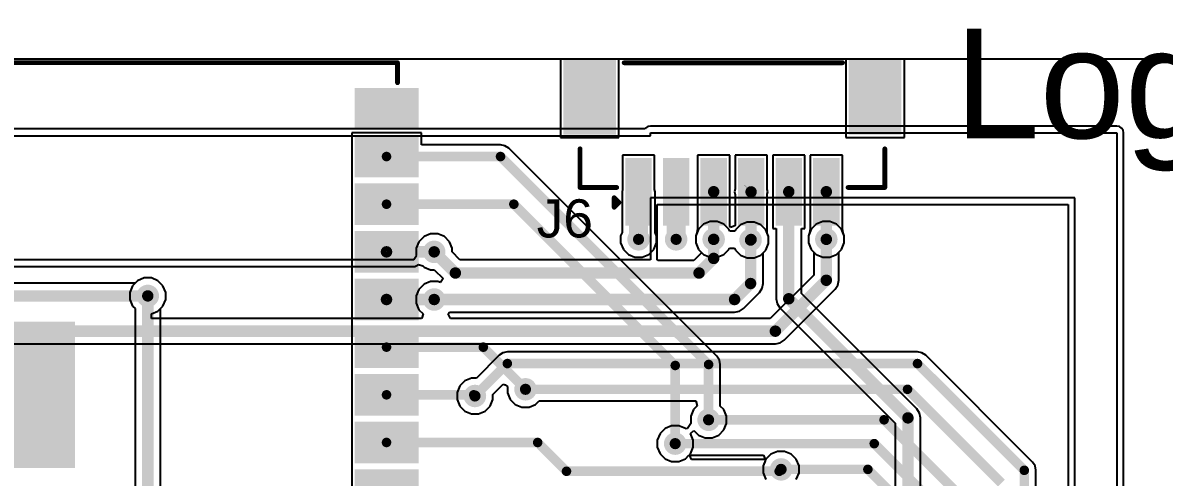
# Model space of a CAD drawing. Header units: millimetres. Extents: x -3 to 175, y -4 to 177.
# Drawn here: x 85.14 to 115.54, y 164.92 to 177.03 of the extents above; entities that cross this region are included whole.
import ezdxf

# ---------------------------------------------------------------- set-up
doc = ezdxf.new("R2010")
doc.units = ezdxf.units.MM
for name, color, linetype in [('BottomLayer', 5, 'Continuous'), ('TopLayer', 1, 'Continuous'), ('TopOverlay', 2, 'Continuous'), ('TopPaste', 8, 'Continuous'), ('TopSolder', 216, 'Continuous'), ('ViaHoleLayer', 16, 'Continuous')]:
    doc.layers.add(name, color=color, linetype=linetype)
doc.styles.add('Arial', font='', dxfattribs={"height": 0.2})
doc.styles.get('Arial').set_extended_font_data('Arial')

# ---------------------------------------------------------------- blocks, each defined once
blk = doc.blocks.new('41_SMD_UFL_M______55')
at = {"layer": 'TopLayer'}
for points in [[(-9.5, 9.33), (-8, 9.33), (-8, 8.43), (-9.5, 8.43)], [(8, 9.33), (9.5, 9.33), (9.5, 8.43), (8, 8.43)], [(-9.5, 8.06), (-8, 8.06), (-8, 7.16), (-9.5, 7.16)], [(8, 8.06), (9.5, 8.06), (9.5, 7.16), (8, 7.16)], [(-9.5, 6.79), (-8, 6.79), (-8, 5.89), (-9.5, 5.89)], [(8, 6.79), (9.5, 6.79), (9.5, 5.89), (8, 5.89)], [(-9.5, 5.52), (-8, 5.52), (-8, 4.62), (-9.5, 4.62)], [(8, 5.52), (9.5, 5.52), (9.5, 4.62), (8, 4.62)], [(-9.5, 4.25), (-8, 4.25), (-8, 3.35), (-9.5, 3.35)], [(8, 4.25), (9.5, 4.25), (9.5, 3.35), (8, 3.35)], [(-3.35, 3.11), (0.35, 3.11), (0.35, -0.59), (-3.35, -0.59)], [(-9.5, 2.98), (-8, 2.98), (-8, 2.08), (-9.5, 2.08)], [(8, 2.98), (9.5, 2.98), (9.5, 2.08), (8, 2.08)], [(-9.5, 1.71), (-8, 1.71), (-8, 0.81), (-9.5, 0.81)], [(8, 1.71), (9.5, 1.71), (9.5, 0.81), (8, 0.81)], [(-9.5, 0.44), (-8, 0.44), (-8, -0.46), (-9.5, -0.46)], [(8, 0.44), (9.5, 0.44), (9.5, -0.46), (8, -0.46)], [(-9.5, -0.83), (-8, -0.83), (-8, -1.73), (-9.5, -1.73)], [(8, -0.83), (9.5, -0.83), (9.5, -1.73), (8, -1.73)], [(-9.5, -2.1), (-8, -2.1), (-8, -3), (-9.5, -3)], [(8, -2.1), (9.5, -2.1), (9.5, -3), (8, -3)], [(-9.5, -3.37), (-8, -3.37), (-8, -4.27), (-9.5, -4.27)], [(8, -3.37), (9.5, -3.37), (9.5, -4.27), (8, -4.27)], [(-9.5, -4.64), (-8, -4.64), (-8, -5.54), (-9.5, -5.54)], [(8, -4.64), (9.5, -4.64), (9.5, -5.54), (8, -5.54)], [(-9.5, -5.91), (-8, -5.91), (-8, -6.81), (-9.5, -6.81)], [(8, -5.91), (9.5, -5.91), (9.5, -6.81), (8, -6.81)], [(-9.5, -7.18), (-8, -7.18), (-8, -8.08), (-9.5, -8.08)], [(8, -7.18), (9.5, -7.18), (9.5, -8.08), (8, -8.08)], [(-7.43, -9.63), (-7.43, -8.13), (-6.53, -8.13), (-6.53, -9.63)], [(-6.16, -9.63), (-6.16, -8.13), (-5.26, -8.13), (-5.26, -9.63)], [(-4.89, -9.63), (-4.89, -8.13), (-3.99, -8.13), (-3.99, -9.63)], [(-3.62, -9.63), (-3.62, -8.13), (-2.72, -8.13), (-2.72, -9.63)], [(-2.35, -9.63), (-2.35, -8.13), (-1.45, -8.13), (-1.45, -9.63)], [(-1.08, -9.63), (-1.08, -8.13), (-0.18, -8.13), (-0.18, -9.63)], [(0.19, -9.63), (0.19, -8.13), (1.09, -8.13), (1.09, -9.63)], [(1.46, -9.63), (1.46, -8.13), (2.36, -8.13), (2.36, -9.63)], [(2.73, -9.63), (2.73, -8.13), (3.63, -8.13), (3.63, -9.63)], [(4, -9.63), (4, -8.13), (4.9, -8.13), (4.9, -9.63)], [(5.27, -9.63), (5.27, -8.13), (6.17, -8.13), (6.17, -9.63)], [(6.54, -9.63), (6.54, -8.13), (7.44, -8.13), (7.44, -9.63)]]:
    blk.add_hatch(color=1, dxfattribs=at).paths.add_polyline_path(points)
at = {"layer": 'TopOverlay'}
for points in [[(-9.521, 9.362), (-7.541, 9.362), (-7.541, 9.802), (-9.521, 9.802)], [(-7.959, 8.328), (-7.541, 8.328), (-7.541, 9.406), (-7.959, 9.406)]]:
    blk.add_hatch(color=2, dxfattribs=at).paths.add_polyline_path(points)
at = {"layer": 'TopPaste'}
for points in [[(-9.5, 9.33), (-8, 9.33), (-8, 8.43), (-9.5, 8.43)], [(8, 9.33), (9.5, 9.33), (9.5, 8.43), (8, 8.43)], [(-9.5, 8.06), (-8, 8.06), (-8, 7.16), (-9.5, 7.16)], [(8, 8.06), (9.5, 8.06), (9.5, 7.16), (8, 7.16)], [(-9.5, 6.79), (-8, 6.79), (-8, 5.89), (-9.5, 5.89)], [(8, 6.79), (9.5, 6.79), (9.5, 5.89), (8, 5.89)], [(-9.5, 5.52), (-8, 5.52), (-8, 4.62), (-9.5, 4.62)], [(8, 5.52), (9.5, 5.52), (9.5, 4.62), (8, 4.62)], [(-9.5, 4.25), (-8, 4.25), (-8, 3.35), (-9.5, 3.35)], [(8, 4.25), (9.5, 4.25), (9.5, 3.35), (8, 3.35)], [(-3.35, 3.11), (0.35, 3.11), (0.35, -0.59), (-3.35, -0.59)], [(-9.5, 2.98), (-8, 2.98), (-8, 2.08), (-9.5, 2.08)], [(8, 2.98), (9.5, 2.98), (9.5, 2.08), (8, 2.08)], [(-9.5, 1.71), (-8, 1.71), (-8, 0.81), (-9.5, 0.81)], [(8, 1.71), (9.5, 1.71), (9.5, 0.81), (8, 0.81)], [(-9.5, 0.44), (-8, 0.44), (-8, -0.46), (-9.5, -0.46)], [(8, 0.44), (9.5, 0.44), (9.5, -0.46), (8, -0.46)], [(-9.5, -0.83), (-8, -0.83), (-8, -1.73), (-9.5, -1.73)], [(8, -0.83), (9.5, -0.83), (9.5, -1.73), (8, -1.73)], [(-9.5, -2.1), (-8, -2.1), (-8, -3), (-9.5, -3)], [(8, -2.1), (9.5, -2.1), (9.5, -3), (8, -3)], [(-9.5, -3.37), (-8, -3.37), (-8, -4.27), (-9.5, -4.27)], [(8, -3.37), (9.5, -3.37), (9.5, -4.27), (8, -4.27)], [(-9.5, -4.64), (-8, -4.64), (-8, -5.54), (-9.5, -5.54)], [(8, -4.64), (9.5, -4.64), (9.5, -5.54), (8, -5.54)], [(-9.5, -5.91), (-8, -5.91), (-8, -6.81), (-9.5, -6.81)], [(8, -5.91), (9.5, -5.91), (9.5, -6.81), (8, -6.81)], [(-9.5, -7.18), (-8, -7.18), (-8, -8.08), (-9.5, -8.08)], [(8, -7.18), (9.5, -7.18), (9.5, -8.08), (8, -8.08)], [(-7.43, -9.63), (-7.43, -8.13), (-6.53, -8.13), (-6.53, -9.63)], [(-6.16, -9.63), (-6.16, -8.13), (-5.26, -8.13), (-5.26, -9.63)], [(-4.89, -9.63), (-4.89, -8.13), (-3.99, -8.13), (-3.99, -9.63)], [(-3.62, -9.63), (-3.62, -8.13), (-2.72, -8.13), (-2.72, -9.63)], [(-2.35, -9.63), (-2.35, -8.13), (-1.45, -8.13), (-1.45, -9.63)], [(-1.08, -9.63), (-1.08, -8.13), (-0.18, -8.13), (-0.18, -9.63)], [(0.19, -9.63), (0.19, -8.13), (1.09, -8.13), (1.09, -9.63)], [(1.46, -9.63), (1.46, -8.13), (2.36, -8.13), (2.36, -9.63)], [(2.73, -9.63), (2.73, -8.13), (3.63, -8.13), (3.63, -9.63)], [(4, -9.63), (4, -8.13), (4.9, -8.13), (4.9, -9.63)], [(5.27, -9.63), (5.27, -8.13), (6.17, -8.13), (6.17, -9.63)], [(6.54, -9.63), (6.54, -8.13), (7.44, -8.13), (7.44, -9.63)]]:
    blk.add_hatch(color=8, dxfattribs=at).paths.add_polyline_path(points)
at = {"layer": 'TopSolder'}
for points in [[(-9.602, 9.432), (-7.898, 9.432), (-7.898, 8.328), (-9.602, 8.328)], [(7.898, 9.432), (9.602, 9.432), (9.602, 8.328), (7.898, 8.328)], [(-9.602, 8.162), (-7.898, 8.162), (-7.898, 7.058), (-9.602, 7.058)], [(7.898, 8.162), (9.602, 8.162), (9.602, 7.058), (7.898, 7.058)], [(-9.602, 6.892), (-7.898, 6.892), (-7.898, 5.788), (-9.602, 5.788)], [(7.898, 6.892), (9.602, 6.892), (9.602, 5.788), (7.898, 5.788)], [(-9.602, 5.622), (-7.898, 5.622), (-7.898, 4.518), (-9.602, 4.518)], [(7.898, 5.622), (9.602, 5.622), (9.602, 4.518), (7.898, 4.518)], [(-9.602, 4.352), (-7.898, 4.352), (-7.898, 3.248), (-9.602, 3.248)], [(7.898, 4.352), (9.602, 4.352), (9.602, 3.248), (7.898, 3.248)], [(-9.602, 3.082), (-7.898, 3.082), (-7.898, 1.978), (-9.602, 1.978)], [(-3.452, 3.212), (0.452, 3.212), (0.452, -0.692), (-3.452, -0.692)], [(7.898, 3.082), (9.602, 3.082), (9.602, 1.978), (7.898, 1.978)], [(-9.602, 1.812), (-7.898, 1.812), (-7.898, 0.708), (-9.602, 0.708)], [(7.898, 1.812), (9.602, 1.812), (9.602, 0.708), (7.898, 0.708)], [(-9.602, 0.542), (-7.898, 0.542), (-7.898, -0.562), (-9.602, -0.562)], [(7.898, 0.542), (9.602, 0.542), (9.602, -0.562), (7.898, -0.562)], [(-9.602, -0.728), (-7.898, -0.728), (-7.898, -1.832), (-9.602, -1.832)], [(7.898, -0.728), (9.602, -0.728), (9.602, -1.832), (7.898, -1.832)], [(-9.602, -1.998), (-7.898, -1.998), (-7.898, -3.102), (-9.602, -3.102)], [(7.898, -1.998), (9.602, -1.998), (9.602, -3.102), (7.898, -3.102)], [(-9.602, -3.268), (-7.898, -3.268), (-7.898, -4.372), (-9.602, -4.372)], [(7.898, -3.268), (9.602, -3.268), (9.602, -4.372), (7.898, -4.372)], [(-9.602, -4.538), (-7.898, -4.538), (-7.898, -5.642), (-9.602, -5.642)], [(7.898, -4.538), (9.602, -4.538), (9.602, -5.642), (7.898, -5.642)], [(-9.602, -5.808), (-7.898, -5.808), (-7.898, -6.912), (-9.602, -6.912)], [(7.898, -5.808), (9.602, -5.808), (9.602, -6.912), (7.898, -6.912)], [(-9.602, -7.078), (-7.898, -7.078), (-7.898, -8.182), (-9.602, -8.182)], [(7.898, -7.078), (9.602, -7.078), (9.602, -8.182), (7.898, -8.182)], [(-7.532, -9.732), (-7.532, -8.028), (-6.428, -8.028), (-6.428, -9.732)], [(-6.262, -9.732), (-6.262, -8.028), (-5.158, -8.028), (-5.158, -9.732)], [(-4.992, -9.732), (-4.992, -8.028), (-3.888, -8.028), (-3.888, -9.732)], [(-3.722, -9.732), (-3.722, -8.028), (-2.618, -8.028), (-2.618, -9.732)], [(-2.452, -9.732), (-2.452, -8.028), (-1.348, -8.028), (-1.348, -9.732)], [(-1.182, -9.732), (-1.182, -8.028), (-0.078, -8.028), (-0.078, -9.732)], [(0.088, -9.732), (0.088, -8.028), (1.192, -8.028), (1.192, -9.732)], [(1.358, -9.732), (1.358, -8.028), (2.462, -8.028), (2.462, -9.732)], [(2.628, -9.732), (2.628, -8.028), (3.732, -8.028), (3.732, -9.732)], [(3.898, -9.732), (3.898, -8.028), (5.002, -8.028), (5.002, -9.732)], [(5.168, -9.732), (5.168, -8.028), (6.272, -8.028), (6.272, -9.732)], [(6.438, -9.732), (6.438, -8.028), (7.542, -8.028), (7.542, -9.732)]]:
    blk.add_hatch(color=216, dxfattribs=at).paths.add_polyline_path(points)
at = {"layer": 'TopOverlay'}
for points, const_width in [([(-9.042, 10.109), (9.042, 10.109)], 0.127), ([(9.042, 9.576), (9.042, 10.109)], 0.127), ([(-9.804, 8.738), (-9.804, 8.992)], 0.2), ([(-9.804, 8.992), (-9.677, 8.865)], 0.2), ([(-9.804, 8.738), (-9.677, 8.865)], 0.2), ([(-9.064, -9.146), (-9.064, -8.333)], 0.127), ([(9.046, -9.171), (9.046, -8.359)], 0.127), ([(-9.064, -9.171), (-7.669, -9.171)], 0.127), ([(7.651, -9.171), (9.046, -9.171)], 0.127)]:
    blk.add_lwpolyline(points, dxfattribs=dict(at, const_width=const_width))
for points, const_width in [([(-9.074, 10.109, 1), (-9.011, 10.109, 1)], 0.0635), ([(9.011, 10.109, 1), (9.074, 10.109, 1)], 0.0635), ([(9.011, 10.109, 1), (9.074, 10.109, 1)], 0.0635), ([(9.011, 9.576, 1), (9.074, 9.576, 1)], 0.0635), ([(-9.854, 8.992, 1), (-9.754, 8.992, 1)], 0.1), ([(-9.854, 8.992, 1), (-9.754, 8.992, 1)], 0.1), ([(-9.854, 8.738, 1), (-9.754, 8.738, 1)], 0.1), ([(-9.854, 8.738, 1), (-9.754, 8.738, 1)], 0.1), ([(-9.727, 8.865, 1), (-9.627, 8.865, 1)], 0.1), ([(-9.727, 8.865, 1), (-9.627, 8.865, 1)], 0.1), ([(-9.096, -8.333, 1), (-9.032, -8.333, 1)], 0.0635), ([(9.015, -8.359, 1), (9.078, -8.359, 1)], 0.0635), ([(-9.096, -9.146, 1), (-9.032, -9.146, 1)], 0.0635), ([(-9.096, -9.171, 1), (-9.032, -9.171, 1)], 0.0635), ([(-7.701, -9.171, 1), (-7.637, -9.171, 1)], 0.0635), ([(7.62, -9.171, 1), (7.683, -9.171, 1)], 0.0635), ([(9.015, -9.171, 1), (9.078, -9.171, 1)], 0.0635), ([(9.015, -9.171, 1), (9.078, -9.171, 1)], 0.0635)]:
    blk.add_lwpolyline(points, format="xyb", close=True, dxfattribs=dict(at, const_width=const_width))
blk = doc.blocks.new('V________T______115')
at = {"layer": 'TopLayer'}
for points in [[(-4.4, 2.162), (-3.2, 2.162), (-3.2, 0.362), (-4.4, 0.362)], [(3.2, 2.162), (4.4, 2.162), (4.4, 0.362), (3.2, 0.362)], [(-2.75, -0.462), (-2.25, -0.462), (-2.25, -2.062), (-2.75, -2.062)], [(-1.75, -0.462), (-1.25, -0.462), (-1.25, -2.062), (-1.75, -2.062)], [(-0.75, -0.462), (-0.25, -0.462), (-0.25, -2.062), (-0.75, -2.062)], [(0.25, -0.462), (0.75, -0.462), (0.75, -2.062), (0.25, -2.062)], [(1.25, -0.462), (1.75, -0.462), (1.75, -2.062), (1.25, -2.062)], [(2.25, -0.462), (2.75, -0.462), (2.75, -2.062), (2.25, -2.062)]]:
    blk.add_hatch(color=1, dxfattribs=at).paths.add_polyline_path(points)
at = {"layer": 'TopPaste'}
for points in [[(-4.4, 2.162), (-3.2, 2.162), (-3.2, 0.362), (-4.4, 0.362)], [(3.2, 2.162), (4.4, 2.162), (4.4, 0.362), (3.2, 0.362)], [(-2.75, -0.462), (-2.25, -0.462), (-2.25, -2.062), (-2.75, -2.062)], [(-1.75, -0.462), (-1.25, -0.462), (-1.25, -2.062), (-1.75, -2.062)], [(-0.75, -0.462), (-0.25, -0.462), (-0.25, -2.062), (-0.75, -2.062)], [(0.25, -0.462), (0.75, -0.462), (0.75, -2.062), (0.25, -2.062)], [(1.25, -0.462), (1.75, -0.462), (1.75, -2.062), (1.25, -2.062)], [(2.25, -0.462), (2.75, -0.462), (2.75, -2.062), (2.25, -2.062)]]:
    blk.add_hatch(color=8, dxfattribs=at).paths.add_polyline_path(points)
at = {"layer": 'TopSolder'}
for points in [[(-4.502, 2.264), (-3.098, 2.264), (-3.098, 0.261), (-4.502, 0.261)], [(3.098, 2.264), (4.502, 2.264), (4.502, 0.261), (3.098, 0.261)], [(-2.852, -0.361), (-2.148, -0.361), (-2.148, -2.164), (-2.852, -2.164)], [(-1.852, -0.361), (-1.148, -0.361), (-1.148, -2.164), (-1.852, -2.164)], [(-0.852, -0.361), (-0.148, -0.361), (-0.148, -2.164), (-0.852, -2.164)], [(0.148, -0.361), (0.852, -0.361), (0.852, -2.164), (0.148, -2.164)], [(1.148, -0.361), (1.852, -0.361), (1.852, -2.164), (1.148, -2.164)], [(2.148, -0.361), (2.852, -0.361), (2.852, -2.164), (2.148, -2.164)]]:
    blk.add_hatch(color=216, dxfattribs=at).paths.add_polyline_path(points)
at = {"layer": 'TopOverlay', "const_width": 0.127}
for points in [[(-2.884, 2.173), (2.932, 2.173)], [(-4.059, -1.15), (-4.059, -0.12)], [(4.059, -1.15), (4.059, -0.12)], [(-4.059, -1.15), (-3.08, -1.15)], [(3.08, -1.15), (4.059, -1.15)], [(-3.15, -1.676), (-3.15, -1.422)], [(-3.15, -1.422), (-3.023, -1.549)], [(-3.15, -1.676), (-3.023, -1.549)]]:
    blk.add_lwpolyline(points, dxfattribs=at)
at = {"layer": 'TopOverlay', "const_width": 0.0635}
for points in [[(-2.916, 2.173, 1), (-2.853, 2.173, 1)], [(2.9, 2.173, 1), (2.964, 2.173, 1)], [(-4.091, -0.12, 1), (-4.027, -0.12, 1)], [(4.027, -0.12, 1), (4.091, -0.12, 1)], [(-4.091, -1.15, 1), (-4.027, -1.15, 1)], [(-4.091, -1.15, 1), (-4.027, -1.15, 1)], [(-3.112, -1.15, 1), (-3.049, -1.15, 1)], [(3.049, -1.15, 1), (3.112, -1.15, 1)], [(4.027, -1.15, 1), (4.091, -1.15, 1)], [(4.027, -1.15, 1), (4.091, -1.15, 1)], [(-3.181, -1.422, 1), (-3.118, -1.422, 1)], [(-3.181, -1.422, 1), (-3.118, -1.422, 1)], [(-3.054, -1.549, 1), (-2.991, -1.549, 1)], [(-3.054, -1.549, 1), (-2.991, -1.549, 1)], [(-3.181, -1.676, 1), (-3.118, -1.676, 1)], [(-3.181, -1.676, 1), (-3.118, -1.676, 1)]]:
    blk.add_lwpolyline(points, format="xyb", close=True, dxfattribs=at)

msp = doc.modelspace()

# ---------------------------------------------------------------- hatches: boundary and pattern name
at = {"layer": 'BottomLayer'}
h = msp.add_hatch(color=5, dxfattribs=at)
edge = h.paths.add_edge_path()
edge.add_arc((101.538, 171.255), 0.3, 0, 360)
h = msp.add_hatch(color=5, dxfattribs=at)
edge = h.paths.add_edge_path()
edge.add_arc((102.538, 171.255), 0.3, 0, 360)
h = msp.add_hatch(color=5, dxfattribs=at)
edge = h.paths.add_edge_path()
edge.add_arc((103.538, 171.255), 0.3, 0, 360)
h = msp.add_hatch(color=5, dxfattribs=at)
edge = h.paths.add_edge_path()
edge.add_arc((104.521, 171.237), 0.3, 0, 360)
h = msp.add_hatch(color=5, dxfattribs=at)
edge = h.paths.add_edge_path()
edge.add_arc((106.538, 171.255), 0.3, 0, 360)
h = msp.add_hatch(color=5, dxfattribs=at)
edge = h.paths.add_edge_path()
edge.add_arc((96.095, 170.922), 0.3, 0, 360)
h = msp.add_hatch(color=5, dxfattribs=at)
edge = h.paths.add_edge_path()
edge.add_arc((88.468, 169.748), 0.3, 0, 360)
h = msp.add_hatch(color=5, dxfattribs=at)
edge = h.paths.add_edge_path()
edge.add_arc((96.095, 169.652), 0.3, 0, 360)
h = msp.add_hatch(color=5, dxfattribs=at)
edge = h.paths.add_edge_path()
edge.add_arc((98.527, 167.259), 0.3, 0, 360)
h = msp.add_hatch(color=5, dxfattribs=at)
edge = h.paths.add_edge_path()
edge.add_arc((97.18, 167.081), 0.3, 0, 360)
h = msp.add_hatch(color=5, dxfattribs=at)
edge = h.paths.add_edge_path()
edge.add_arc((103.403, 166.446), 0.3, 0, 360)
h = msp.add_hatch(color=5, dxfattribs=at)
edge = h.paths.add_edge_path()
edge.add_arc((102.514, 165.811), 0.3, 0, 360)
h = msp.add_hatch(color=5, dxfattribs=at)
edge = h.paths.add_edge_path()
edge.add_arc((105.334, 165.125), 0.3, 0, 360)
at = {"layer": 'TopLayer'}
h = msp.add_hatch(color=1, dxfattribs=at)
edge = h.paths.add_edge_path()
edge.add_arc((101.538, 171.255), 0.3, 0, 360)
h = msp.add_hatch(color=1, dxfattribs=at)
edge = h.paths.add_edge_path()
edge.add_arc((102.538, 171.255), 0.3, 0, 360)
h = msp.add_hatch(color=1, dxfattribs=at)
edge = h.paths.add_edge_path()
edge.add_arc((103.538, 171.255), 0.3, 0, 360)
h = msp.add_hatch(color=1, dxfattribs=at)
edge = h.paths.add_edge_path()
edge.add_arc((104.521, 171.237), 0.3, 0, 360)
h = msp.add_hatch(color=1, dxfattribs=at)
edge = h.paths.add_edge_path()
edge.add_arc((106.538, 171.255), 0.3, 0, 360)
h = msp.add_hatch(color=1, dxfattribs=at)
edge = h.paths.add_edge_path()
edge.add_arc((96.095, 170.922), 0.3, 0, 360)
h = msp.add_hatch(color=1, dxfattribs=at)
edge = h.paths.add_edge_path()
edge.add_arc((88.468, 169.748), 0.3, 0, 360)
h = msp.add_hatch(color=1, dxfattribs=at)
edge = h.paths.add_edge_path()
edge.add_arc((96.095, 169.652), 0.3, 0, 360)
h = msp.add_hatch(color=1, dxfattribs=at)
edge = h.paths.add_edge_path()
edge.add_arc((98.527, 167.259), 0.3, 0, 360)
h = msp.add_hatch(color=1, dxfattribs=at)
edge = h.paths.add_edge_path()
edge.add_arc((97.18, 167.081), 0.3, 0, 360)
h = msp.add_hatch(color=1, dxfattribs=at)
edge = h.paths.add_edge_path()
edge.add_arc((103.403, 166.446), 0.3, 0, 360)
h = msp.add_hatch(color=1, dxfattribs=at)
edge = h.paths.add_edge_path()
edge.add_arc((102.514, 165.811), 0.3, 0, 360)
h = msp.add_hatch(color=1, dxfattribs=at)
edge = h.paths.add_edge_path()
edge.add_arc((105.334, 165.125), 0.3, 0, 360)
at = {"layer": 'ViaHoleLayer'}
h = msp.add_hatch(color=16, dxfattribs=at)
edge = h.paths.add_edge_path()
edge.add_arc((101.538, 171.255), 0.15, 0, 360)
h = msp.add_hatch(color=16, dxfattribs=at)
edge = h.paths.add_edge_path()
edge.add_arc((102.538, 171.255), 0.15, 0, 360)
h = msp.add_hatch(color=16, dxfattribs=at)
edge = h.paths.add_edge_path()
edge.add_arc((103.538, 171.255), 0.15, 0, 360)
h = msp.add_hatch(color=16, dxfattribs=at)
edge = h.paths.add_edge_path()
edge.add_arc((104.521, 171.237), 0.15, 0, 360)
h = msp.add_hatch(color=16, dxfattribs=at)
edge = h.paths.add_edge_path()
edge.add_arc((106.538, 171.255), 0.15, 0, 360)
h = msp.add_hatch(color=16, dxfattribs=at)
edge = h.paths.add_edge_path()
edge.add_arc((96.095, 170.922), 0.15, 0, 360)
h = msp.add_hatch(color=16, dxfattribs=at)
edge = h.paths.add_edge_path()
edge.add_arc((88.468, 169.748), 0.15, 0, 360)
h = msp.add_hatch(color=16, dxfattribs=at)
edge = h.paths.add_edge_path()
edge.add_arc((96.095, 169.652), 0.15, 0, 360)
h = msp.add_hatch(color=16, dxfattribs=at)
edge = h.paths.add_edge_path()
edge.add_arc((97.18, 167.081), 0.15, 0, 360)
h = msp.add_hatch(color=16, dxfattribs=at)
edge = h.paths.add_edge_path()
edge.add_arc((98.527, 167.259), 0.15, 0, 360)
h = msp.add_hatch(color=16, dxfattribs=at)
edge = h.paths.add_edge_path()
edge.add_arc((103.403, 166.446), 0.15, 0, 360)
h = msp.add_hatch(color=16, dxfattribs=at)
edge = h.paths.add_edge_path()
edge.add_arc((102.514, 165.811), 0.15, 0, 360)
h = msp.add_hatch(color=16, dxfattribs=at)
edge = h.paths.add_edge_path()
edge.add_arc((105.334, 165.125), 0.15, 0, 360)

# ---------------------------------------------------------------- linework, layer by layer
at = {"layer": 'BottomLayer'}
for p, q in [((28.394, 176.068), (137.461, 176.068)), ((101.71, 174.197), (79.045, 174.197)), ((101.726, 174.22), (101.71, 174.197)), ((101.785, 174.259), (101.726, 174.22)), ((101.854, 174.273), (101.785, 174.259)), ((114.275, 174.273), (101.854, 174.273)), ((114.344, 174.259), (114.275, 174.273)), ((114.403, 174.22), (114.344, 174.259)), ((114.442, 174.161), (114.403, 174.22)), ((79.045, 174.015), (101.854, 174.015)), ((101.854, 174.015), (101.854, 174.092)), ((101.854, 174.092), (114.275, 174.092)), ((114.275, 174.092), (114.275, 153.137)), ((114.456, 174.092), (114.442, 174.161)), ((114.456, 153.137), (114.456, 174.092)), ((113.157, 172.364), (101.854, 172.364)), ((101.854, 172.364), (101.854, 170.713)), ((113.157, 153.137), (113.157, 172.364)), ((102.035, 170.713), (102.035, 172.183)), ((102.035, 172.183), (112.976, 172.183)), ((112.976, 172.183), (112.976, 155.038)), ((103.133, 171.525), (103.061, 171.35)), ((103.268, 171.66), (103.133, 171.525)), ((103.443, 171.733), (103.268, 171.66)), ((103.633, 171.733), (103.443, 171.733)), ((103.809, 171.66), (103.633, 171.733)), ((103.943, 171.525), (103.809, 171.66)), ((103.965, 171.475), (103.943, 171.525)), ((104.102, 171.475), (103.965, 171.475)), ((104.116, 171.508), (104.102, 171.475)), ((104.25, 171.642), (104.116, 171.508)), ((104.426, 171.715), (104.25, 171.642)), ((104.616, 171.715), (104.426, 171.715)), ((104.792, 171.642), (104.616, 171.715)), ((104.926, 171.508), (104.792, 171.642)), ((104.999, 171.332), (104.926, 171.508)), ((106.133, 171.525), (106.061, 171.35)), ((106.268, 171.66), (106.133, 171.525)), ((106.443, 171.733), (106.268, 171.66)), ((106.633, 171.733), (106.443, 171.733)), ((106.809, 171.66), (106.633, 171.733)), ((106.943, 171.525), (106.809, 171.66)), ((107.016, 171.35), (106.943, 171.525)), ((95.69, 171.193), (95.617, 171.017)), ((95.824, 171.327), (95.69, 171.193)), ((96, 171.4), (95.824, 171.327)), ((96.19, 171.4), (96, 171.4)), ((96.366, 171.327), (96.19, 171.4)), ((96.5, 171.193), (96.366, 171.327)), ((96.573, 171.017), (96.5, 171.193)), ((103.061, 171.35), (103.061, 171.16)), ((103.061, 171.16), (103.133, 170.984)), ((104.926, 170.967), (104.999, 171.142)), ((104.999, 171.142), (104.999, 171.332)), ((106.061, 171.35), (106.061, 171.16)), ((106.061, 171.16), (106.133, 170.984)), ((106.943, 170.984), (107.016, 171.16)), ((107.016, 171.16), (107.016, 171.35)), ((95.617, 171.017), (95.617, 170.827)), ((95.617, 170.827), (95.621, 170.819)), ((96.573, 170.92), (96.573, 171.017)), ((96.78, 170.713), (96.573, 170.92)), ((103.202, 170.886), (103.01, 170.694)), ((103.133, 170.984), (103.202, 170.916)), ((103.202, 170.916), (103.202, 170.886)), ((104.858, 170.898), (104.926, 170.967)), ((104.858, 170.078), (104.858, 170.898)), ((106.133, 170.984), (106.202, 170.916)), ((106.202, 170.916), (106.202, 170.305)), ((106.875, 170.916), (106.943, 170.984)), ((106.875, 170.165), (106.875, 170.916)), ((95.55, 170.713), (79.045, 170.713)), ((79.045, 170.532), (95.55, 170.532)), ((95.621, 170.819), (95.55, 170.713)), ((95.55, 170.532), (95.568, 170.536)), ((95.568, 170.536), (95.585, 170.536)), ((95.585, 170.536), (95.602, 170.542)), ((95.602, 170.542), (95.619, 170.546)), ((95.619, 170.546), (95.634, 170.556)), ((95.634, 170.556), (95.651, 170.563)), ((95.651, 170.563), (95.663, 170.575)), ((95.663, 170.575), (95.678, 170.585)), ((95.678, 170.585), (95.797, 170.545)), ((95.797, 170.545), (95.824, 170.517)), ((101.854, 170.713), (96.78, 170.713)), ((102.051, 170.694), (102.035, 170.713)), ((103.01, 170.694), (102.051, 170.694)), ((88.373, 170.226), (88.198, 170.153)), ((88.563, 170.226), (88.373, 170.226)), ((88.739, 170.153), (88.563, 170.226)), ((95.824, 170.517), (96, 170.444)), ((96, 170.444), (96.097, 170.444)), ((96.097, 170.444), (96.333, 170.208)), ((106.202, 170.305), (105.042, 169.145)), ((88.129, 170.085), (78.244, 170.085)), ((88.198, 170.153), (88.129, 170.085)), ((88.873, 170.019), (88.739, 170.153)), ((88.946, 169.843), (88.873, 170.019)), ((95.69, 169.923), (95.617, 169.747)), ((95.824, 170.057), (95.69, 169.923)), ((96, 170.13), (95.824, 170.057)), ((96.19, 170.13), (96, 170.13)), ((96.261, 170.101), (96.19, 170.13)), ((96.333, 170.208), (96.261, 170.101)), ((104.759, 169.84), (104.832, 169.95)), ((104.832, 169.95), (104.858, 170.078)), ((105.419, 168.57), (106.776, 169.927)), ((106.776, 169.927), (106.849, 170.037)), ((106.849, 170.037), (106.875, 170.165)), ((88.873, 169.478), (88.946, 169.653)), ((88.946, 169.653), (88.946, 169.843)), ((95.617, 169.747), (95.617, 169.557)), ((104.333, 169.414), (104.759, 169.84)), ((88.563, 169.27), (88.739, 169.343)), ((88.739, 169.343), (88.873, 169.478)), ((95.617, 169.557), (95.69, 169.381)), ((95.69, 169.381), (95.799, 169.272)), ((96.471, 169.272), (96.506, 169.315)), ((96.506, 169.315), (104.095, 169.315)), ((104.095, 169.315), (104.223, 169.341)), ((104.223, 169.341), (104.333, 169.414)), ((88.567, 169.145), (88.563, 169.27)), ((95.76, 169.145), (88.567, 169.145)), ((95.767, 169.155), (95.76, 169.145)), ((95.799, 169.272), (95.767, 169.155)), ((96.532, 169.145), (96.471, 169.272)), ((105.042, 169.145), (96.532, 169.145)), ((81.736, 168.472), (105.181, 168.472)), ((105.181, 168.472), (105.31, 168.497)), ((105.31, 168.497), (105.419, 168.57)), ((97.824, 168.165), (97.219, 167.559)), ((97.925, 168.232), (97.824, 168.165)), ((98.044, 168.256), (97.925, 168.232)), ((108.966, 168.256), (98.044, 168.256)), ((109.085, 168.232), (108.966, 168.256)), ((109.186, 168.165), (109.085, 168.232)), ((112.031, 165.32), (109.186, 168.165)), ((96.91, 167.486), (96.775, 167.352)), ((97.085, 167.559), (96.91, 167.486)), ((97.219, 167.559), (97.085, 167.559)), ((96.775, 167.352), (96.703, 167.176)), ((96.703, 167.176), (96.703, 166.986)), ((97.658, 167.12), (97.931, 167.393)), ((97.931, 167.393), (97.983, 167.376)), ((97.983, 167.376), (98.049, 167.33)), ((98.049, 167.33), (98.049, 167.164)), ((96.703, 166.986), (96.775, 166.811)), ((97.585, 166.811), (97.658, 166.986)), ((97.658, 166.986), (97.658, 167.12)), ((98.049, 167.164), (98.122, 166.988)), ((98.122, 166.988), (98.256, 166.854)), ((98.797, 166.854), (98.892, 166.948)), ((98.892, 166.948), (103.06, 166.948)), ((103.06, 166.948), (103.103, 166.821)), ((96.775, 166.811), (96.91, 166.676)), ((96.91, 166.676), (97.085, 166.603)), ((97.085, 166.603), (97.275, 166.603)), ((97.275, 166.603), (97.451, 166.676)), ((97.451, 166.676), (97.585, 166.811)), ((98.256, 166.854), (98.432, 166.781)), ((98.432, 166.781), (98.622, 166.781)), ((98.622, 166.781), (98.797, 166.854)), ((102.998, 166.717), (102.926, 166.541)), ((103.103, 166.821), (102.998, 166.717)), ((102.419, 166.289), (102.244, 166.216)), ((102.609, 166.289), (102.419, 166.289)), ((102.785, 166.216), (102.609, 166.289)), ((102.926, 166.351), (102.844, 166.215)), ((102.926, 166.541), (102.926, 166.351)), ((102.109, 166.082), (102.037, 165.906)), ((102.244, 166.216), (102.109, 166.082)), ((102.792, 166.21), (102.785, 166.216)), ((102.844, 166.215), (102.792, 166.21)), ((102.037, 165.906), (102.037, 165.716)), ((102.037, 165.716), (102.109, 165.541)), ((102.109, 165.541), (102.244, 165.406)), ((102.244, 165.406), (102.419, 165.333)), ((102.609, 165.333), (102.785, 165.406)), ((102.785, 165.406), (102.879, 165.5)), ((102.879, 165.5), (104.867, 165.5)), ((104.919, 165.373), (104.856, 165.22)), ((104.867, 165.5), (104.919, 165.373)), ((102.419, 165.333), (102.609, 165.333)), ((104.856, 165.22), (104.856, 165.03)), ((112.098, 165.219), (112.031, 165.32)), ((112.122, 165.1), (112.098, 165.219)), ((112.122, 155.254), (112.122, 165.1)), ((104.856, 165.03), (104.929, 164.855))]:
    msp.add_line(p, q, dxfattribs=at)
for points, const_width in [([(103.538, 170.747), (103.538, 171.255)], 0.305), ([(104.521, 170.078), (104.521, 171.237)], 0.305), ([(106.538, 170.165), (106.538, 171.255)], 0.305), ([(96.095, 170.922), (96.659, 170.358)], 0.305), ([(103.149, 170.358), (103.538, 170.747)], 0.305), ([(96.659, 170.358), (103.149, 170.358)], 0.305), ([(104.095, 169.652), (104.521, 170.078)], 0.305), ([(105.181, 168.808), (106.538, 170.165)], 0.305), ([(78.105, 169.748), (88.468, 169.748)], 0.305), ([(96.095, 169.652), (104.095, 169.652)], 0.305), ([(77.14, 168.808), (105.181, 168.808)], 0.305), ([(97.18, 167.081), (98.044, 167.945)], 0.254), ([(98.044, 167.945), (108.966, 167.945)], 0.254), ([(108.966, 167.945), (111.811, 165.1)], 0.254), ([(98.527, 167.259), (108.702, 167.259)], 0.254), ([(108.702, 167.259), (111.201, 164.76)], 0.254), ([(103.403, 166.446), (108.077, 166.446)], 0.254), ([(108.077, 166.446), (110.612, 163.911)], 0.254), ([(102.514, 165.811), (107.815, 165.811)], 0.254), ([(107.815, 165.811), (110.003, 163.623)], 0.254), ([(105.334, 165.125), (107.645, 165.125)], 0.254), ([(107.645, 165.125), (109.398, 163.373)], 0.254), ([(111.811, 148.946), (111.811, 165.1)], 0.254)]:
    msp.add_lwpolyline(points, dxfattribs=dict(at, const_width=const_width))
for points, const_width in [([(103.462, 171.255, 1), (103.615, 171.255, 1)], 0.152), ([(104.445, 171.237, 1), (104.597, 171.237, 1)], 0.152), ([(106.462, 171.255, 1), (106.615, 171.255, 1)], 0.152), ([(96.019, 170.922, 1), (96.171, 170.922, 1)], 0.152), ([(103.462, 170.747, 1), (103.615, 170.747, 1)], 0.152), ([(103.462, 170.747, 1), (103.615, 170.747, 1)], 0.152), ([(96.583, 170.358, 1), (96.735, 170.358, 1)], 0.152), ([(96.583, 170.358, 1), (96.735, 170.358, 1)], 0.152), ([(103.073, 170.358, 1), (103.226, 170.358, 1)], 0.152), ([(103.073, 170.358, 1), (103.226, 170.358, 1)], 0.152), ([(104.445, 170.078, 1), (104.597, 170.078, 1)], 0.152), ([(104.445, 170.078, 1), (104.597, 170.078, 1)], 0.152), ([(106.462, 170.165, 1), (106.615, 170.165, 1)], 0.152), ([(106.462, 170.165, 1), (106.615, 170.165, 1)], 0.152), ([(88.392, 169.748, 1), (88.544, 169.748, 1)], 0.152), ([(96.019, 169.652, 1), (96.171, 169.652, 1)], 0.152), ([(104.018, 169.652, 1), (104.171, 169.652, 1)], 0.152), ([(104.018, 169.652, 1), (104.171, 169.652, 1)], 0.152), ([(105.105, 168.808, 1), (105.258, 168.808, 1)], 0.152), ([(105.105, 168.808, 1), (105.258, 168.808, 1)], 0.152), ([(97.98, 167.945, 1), (98.107, 167.945, 1)], 0.127), ([(97.98, 167.945, 1), (98.107, 167.945, 1)], 0.127), ([(108.903, 167.945, 1), (109.03, 167.945, 1)], 0.127), ([(108.903, 167.945, 1), (109.03, 167.945, 1)], 0.127), ([(97.117, 167.081, 1), (97.244, 167.081, 1)], 0.127), ([(98.463, 167.259, 1), (98.59, 167.259, 1)], 0.127), ([(108.638, 167.259, 1), (108.765, 167.259, 1)], 0.127), ([(108.638, 167.259, 1), (108.765, 167.259, 1)], 0.127), ([(103.34, 166.446, 1), (103.467, 166.446, 1)], 0.127), ([(108.014, 166.446, 1), (108.141, 166.446, 1)], 0.127), ([(108.014, 166.446, 1), (108.141, 166.446, 1)], 0.127), ([(102.451, 165.811, 1), (102.578, 165.811, 1)], 0.127), ([(107.751, 165.811, 1), (107.878, 165.811, 1)], 0.127), ([(107.751, 165.811, 1), (107.878, 165.811, 1)], 0.127), ([(105.27, 165.125, 1), (105.397, 165.125, 1)], 0.127), ([(107.582, 165.125, 1), (107.709, 165.125, 1)], 0.127), ([(107.582, 165.125, 1), (107.709, 165.125, 1)], 0.127), ([(111.747, 165.1, 1), (111.874, 165.1, 1)], 0.127), ([(111.747, 165.1, 1), (111.874, 165.1, 1)], 0.127)]:
    msp.add_lwpolyline(points, format="xyb", close=True, dxfattribs=dict(at, const_width=const_width))
at = {"layer": 'TopLayer'}
for p, q in [((32.769, 176.068), (99.461, 176.068)), ((99.461, 176.068), (99.461, 173.972)), ((101.016, 173.972), (101.016, 176.068)), ((101.016, 176.068), (107.061, 176.068)), ((107.061, 176.068), (107.061, 173.972)), ((108.616, 173.972), (108.616, 176.068)), ((108.616, 176.068), (137.418, 176.068)), ((95.753, 174.09), (93.898, 174.09)), ((93.898, 174.09), (93.898, 172.947)), ((95.753, 173.773), (95.753, 174.09)), ((99.461, 173.972), (101.016, 173.972)), ((107.061, 173.972), (108.616, 173.972)), ((97.862, 173.773), (95.753, 173.773)), ((97.981, 173.749), (97.862, 173.773)), ((98.082, 173.682), (97.981, 173.749)), ((103.623, 168.14), (98.082, 173.682)), ((101.966, 173.502), (101.111, 173.502)), ((101.111, 173.502), (101.111, 172.587)), ((101.966, 172.587), (101.966, 173.502)), ((103.966, 173.502), (103.111, 173.502)), ((103.111, 173.502), (103.111, 171.547)), ((103.966, 171.597), (103.966, 173.502)), ((104.966, 173.502), (104.111, 173.502)), ((104.111, 173.502), (104.111, 172.603)), ((104.966, 172.587), (104.966, 173.502)), ((105.966, 173.502), (105.111, 173.502)), ((105.111, 173.502), (105.111, 171.547)), ((105.966, 171.547), (105.966, 173.502)), ((106.966, 173.502), (106.111, 173.502)), ((106.111, 173.502), (106.111, 171.547)), ((106.966, 171.547), (106.966, 173.502)), ((93.898, 172.947), (93.898, 172.834)), ((93.898, 172.834), (93.898, 172.707)), ((93.898, 172.707), (93.898, 171.677)), ((101.111, 172.587), (101.098, 172.524)), ((101.098, 172.524), (101.098, 171.44)), ((101.979, 172.524), (101.966, 172.587)), ((101.979, 171.44), (101.979, 172.524)), ((104.111, 172.603), (104.094, 172.52)), ((104.094, 172.52), (104.111, 172.438)), ((104.111, 172.438), (104.111, 171.629)), ((104.979, 172.524), (104.966, 172.587)), ((104.966, 172.462), (104.979, 172.524)), ((104.966, 171.547), (104.966, 172.462)), ((93.898, 171.677), (93.898, 171.564)), ((93.898, 171.564), (93.898, 171.437)), ((93.898, 171.437), (93.898, 170.407)), ((101.098, 171.44), (101.061, 171.35)), ((102.016, 171.35), (101.979, 171.44)), ((103.111, 171.547), (103.093, 171.427)), ((103.111, 171.547), (103.111, 171.547)), ((103.111, 171.547), (103.111, 171.547)), ((103.984, 171.575), (103.966, 171.597)), ((104.103, 171.617), (103.984, 171.575)), ((104.111, 171.629), (104.103, 171.617)), ((104.963, 171.42), (104.966, 171.547)), ((104.966, 171.547), (104.966, 171.547)), ((104.966, 171.547), (104.966, 171.547)), ((105.111, 171.547), (105.202, 171.547)), ((105.202, 171.547), (105.202, 169.671)), ((105.875, 169.81), (105.875, 171.547)), ((105.875, 171.547), (105.966, 171.547)), ((106.111, 171.547), (106.093, 171.427)), ((106.111, 171.547), (106.111, 171.547)), ((106.111, 171.547), (106.111, 171.547)), ((106.984, 171.427), (106.966, 171.547)), ((106.966, 171.547), (106.966, 171.547)), ((106.966, 171.547), (106.966, 171.547)), ((101.061, 171.35), (101.061, 171.16)), ((101.061, 171.16), (101.133, 170.984)), ((101.943, 170.984), (102.016, 171.16)), ((102.016, 171.16), (102.016, 171.35)), ((103.093, 171.427), (103.061, 171.35)), ((103.061, 171.35), (103.061, 171.16)), ((103.061, 171.16), (103.133, 170.984)), ((104.926, 170.967), (104.999, 171.142)), ((104.999, 171.332), (104.963, 171.42)), ((104.999, 171.142), (104.999, 171.332)), ((106.093, 171.427), (106.061, 171.35)), ((106.061, 171.35), (106.061, 171.16)), ((106.061, 171.16), (106.133, 170.984)), ((106.943, 170.984), (107.016, 171.16)), ((107.016, 171.35), (106.984, 171.427)), ((107.016, 171.16), (107.016, 171.35)), ((101.133, 170.984), (101.268, 170.85)), ((101.268, 170.85), (101.443, 170.777)), ((101.633, 170.777), (101.809, 170.85)), ((101.809, 170.85), (101.943, 170.984)), ((103.133, 170.984), (103.268, 170.85)), ((103.268, 170.85), (103.443, 170.777)), ((103.633, 170.777), (103.809, 170.85)), ((103.809, 170.85), (103.943, 170.984)), ((103.943, 170.984), (103.957, 171.018)), ((103.957, 171.018), (104.095, 171.018)), ((104.095, 171.018), (104.116, 170.967)), ((104.116, 170.967), (104.25, 170.832)), ((104.25, 170.832), (104.426, 170.76)), ((104.616, 170.76), (104.792, 170.832)), ((104.792, 170.832), (104.926, 170.967)), ((106.133, 170.984), (106.268, 170.85)), ((106.268, 170.85), (106.443, 170.777)), ((106.633, 170.777), (106.809, 170.85)), ((106.809, 170.85), (106.943, 170.984)), ((101.443, 170.777), (101.633, 170.777)), ((103.443, 170.777), (103.633, 170.777)), ((104.426, 170.76), (104.616, 170.76)), ((106.443, 170.777), (106.633, 170.777)), ((88.373, 170.226), (88.198, 170.153)), ((88.563, 170.226), (88.373, 170.226)), ((88.739, 170.153), (88.563, 170.226)), ((93.898, 170.407), (93.898, 170.294)), ((93.898, 170.294), (93.898, 170.167)), ((88.063, 170.019), (87.99, 169.843)), ((88.198, 170.153), (88.063, 170.019)), ((88.873, 170.019), (88.739, 170.153)), ((88.946, 169.843), (88.873, 170.019)), ((93.898, 170.167), (93.898, 169.137)), ((87.99, 169.843), (87.99, 169.653)), ((87.99, 169.653), (88.063, 169.478)), ((88.873, 169.478), (88.946, 169.653)), ((88.946, 169.653), (88.946, 169.843)), ((105.202, 169.671), (105.202, 169.671)), ((105.202, 169.671), (105.227, 169.542)), ((108.95, 166.735), (105.875, 169.81)), ((88.063, 169.478), (88.132, 169.409)), ((88.132, 169.409), (88.132, 160.426)), ((88.805, 169.409), (88.873, 169.478)), ((88.805, 160.566), (88.805, 169.409)), ((105.227, 169.542), (105.3, 169.433)), ((105.3, 169.433), (108.375, 166.358)), ((93.898, 169.137), (93.898, 169.024)), ((93.898, 169.024), (93.898, 168.897)), ((93.898, 168.897), (93.898, 167.867)), ((103.691, 168.039), (103.623, 168.14)), ((93.898, 167.867), (93.898, 167.754)), ((103.714, 167.92), (103.691, 168.039)), ((103.714, 166.811), (103.714, 167.92)), ((93.898, 167.754), (93.898, 167.627)), ((93.898, 167.627), (93.898, 166.597)), ((93.898, 166.597), (93.898, 166.484)), ((103.808, 166.717), (103.714, 166.811)), ((103.881, 166.541), (103.808, 166.717)), ((109.023, 166.626), (108.95, 166.735)), ((109.049, 166.497), (109.023, 166.626)), ((93.898, 166.484), (93.898, 166.357)), ((93.898, 166.357), (93.898, 165.327)), ((103.808, 166.176), (103.881, 166.351)), ((103.881, 166.351), (103.881, 166.541)), ((108.375, 166.358), (108.375, 159.829)), ((109.049, 163.865), (109.049, 166.497)), ((102.919, 166.082), (103.014, 166.16)), ((102.992, 165.906), (102.919, 166.082)), ((103.014, 166.16), (103.133, 166.041)), ((103.133, 166.041), (103.308, 165.968)), ((103.308, 165.968), (103.498, 165.968)), ((103.498, 165.968), (103.674, 166.041)), ((103.674, 166.041), (103.808, 166.176)), ((102.919, 165.541), (102.992, 165.716)), ((102.992, 165.716), (102.992, 165.906)), ((102.891, 165.512), (102.919, 165.541)), ((102.944, 165.385), (102.891, 165.512)), ((104.924, 165.385), (102.944, 165.385)), ((104.929, 165.396), (104.924, 165.385)), ((105.063, 165.53), (104.929, 165.396)), ((105.239, 165.603), (105.063, 165.53)), ((105.429, 165.603), (105.239, 165.603)), ((105.604, 165.53), (105.429, 165.603)), ((105.739, 165.396), (105.604, 165.53)), ((105.812, 165.22), (105.739, 165.396)), ((93.898, 165.327), (93.898, 165.214)), ((93.898, 165.214), (93.898, 165.087)), ((93.898, 165.087), (93.898, 164.057)), ((105.812, 165.03), (105.812, 165.22)), ((105.739, 164.855), (105.812, 165.03))]:
    msp.add_line(p, q, dxfattribs=at)
for points, const_width in [([(94.826, 173.462), (97.862, 173.462)], 0.254), ([(97.862, 173.462), (103.403, 167.92)], 0.254), ([(101.538, 171.255), (101.538, 172.524)], 0.508), ([(102.538, 171.255), (102.538, 172.524)], 0.508), ([(103.538, 171.255), (103.538, 172.524)], 0.305), ([(104.534, 172.52), (104.538, 172.524)], 0.508), ([(104.534, 171.251), (104.534, 172.52)], 0.305), ([(105.538, 169.671), (105.538, 172.524)], 0.305), ([(106.538, 171.255), (106.538, 172.524)], 0.305), ([(94.826, 172.192), (98.216, 172.192)], 0.254), ([(98.216, 172.192), (102.514, 167.894)], 0.254), ([(104.521, 171.237), (104.534, 171.251)], 0.508), ([(94.826, 170.922), (96.095, 170.922)], 0.305), ([(88.468, 160.426), (88.468, 169.748)], 0.305), ([(94.826, 169.652), (96.095, 169.652)], 0.305), ([(105.538, 169.671), (108.712, 166.497)], 0.305), ([(94.826, 168.382), (97.404, 168.382)], 0.254), ([(97.404, 168.382), (98.527, 167.259)], 0.254), ([(102.514, 165.811), (102.514, 167.894)], 0.254), ([(103.403, 166.446), (103.403, 167.92)], 0.254), ([(94.826, 167.112), (97.15, 167.112)], 0.254), ([(97.15, 167.112), (97.18, 167.081)], 0.254), ([(108.712, 159.69), (108.712, 166.497)], 0.305), ([(94.826, 165.842), (98.851, 165.842)], 0.254), ([(98.851, 165.842), (99.619, 165.075)], 0.254), ([(99.619, 165.075), (105.283, 165.075)], 0.254), ([(105.283, 165.075), (105.334, 165.125)], 0.254)]:
    msp.add_lwpolyline(points, dxfattribs=dict(at, const_width=const_width))
for points, const_width in [([(94.762, 173.462, 1), (94.889, 173.462, 1)], 0.127), ([(97.798, 173.462, 1), (97.925, 173.462, 1)], 0.127), ([(97.798, 173.462, 1), (97.925, 173.462, 1)], 0.127), ([(101.411, 172.524, 1), (101.665, 172.524, 1)], 0.254), ([(102.411, 172.524, 1), (102.665, 172.524, 1)], 0.254), ([(103.462, 172.524, 1), (103.615, 172.524, 1)], 0.152), ([(104.407, 172.52, 1), (104.661, 172.52, 1)], 0.254), ([(104.411, 172.524, 1), (104.665, 172.524, 1)], 0.254), ([(104.458, 172.52, 1), (104.611, 172.52, 1)], 0.152), ([(105.462, 172.524, 1), (105.615, 172.524, 1)], 0.152), ([(106.462, 172.524, 1), (106.615, 172.524, 1)], 0.152), ([(94.762, 172.192, 1), (94.889, 172.192, 1)], 0.127), ([(98.153, 172.192, 1), (98.28, 172.192, 1)], 0.127), ([(98.153, 172.192, 1), (98.28, 172.192, 1)], 0.127), ([(101.411, 171.255, 1), (101.665, 171.255, 1)], 0.254), ([(102.411, 171.255, 1), (102.665, 171.255, 1)], 0.254), ([(104.394, 171.237, 1), (104.648, 171.237, 1)], 0.254), ([(104.407, 171.251, 1), (104.661, 171.251, 1)], 0.254), ([(103.462, 171.255, 1), (103.615, 171.255, 1)], 0.152), ([(104.458, 171.251, 1), (104.611, 171.251, 1)], 0.152), ([(106.462, 171.255, 1), (106.615, 171.255, 1)], 0.152), ([(94.749, 170.922, 1), (94.902, 170.922, 1)], 0.152), ([(96.019, 170.922, 1), (96.171, 170.922, 1)], 0.152), ([(88.392, 169.748, 1), (88.544, 169.748, 1)], 0.152), ([(94.749, 169.652, 1), (94.902, 169.652, 1)], 0.152), ([(96.019, 169.652, 1), (96.171, 169.652, 1)], 0.152), ([(105.462, 169.671, 1), (105.615, 169.671, 1)], 0.152), ([(105.462, 169.671, 1), (105.615, 169.671, 1)], 0.152), ([(94.762, 168.382, 1), (94.889, 168.382, 1)], 0.127), ([(97.34, 168.382, 1), (97.467, 168.382, 1)], 0.127), ([(97.34, 168.382, 1), (97.467, 168.382, 1)], 0.127), ([(102.451, 167.894, 1), (102.578, 167.894, 1)], 0.127), ([(102.451, 167.894, 1), (102.578, 167.894, 1)], 0.127), ([(103.34, 167.92, 1), (103.467, 167.92, 1)], 0.127), ([(103.34, 167.92, 1), (103.467, 167.92, 1)], 0.127), ([(94.762, 167.112, 1), (94.889, 167.112, 1)], 0.127), ([(97.086, 167.112, 1), (97.213, 167.112, 1)], 0.127), ([(97.086, 167.112, 1), (97.213, 167.112, 1)], 0.127), ([(97.117, 167.081, 1), (97.244, 167.081, 1)], 0.127), ([(98.463, 167.259, 1), (98.59, 167.259, 1)], 0.127), ([(103.34, 166.446, 1), (103.467, 166.446, 1)], 0.127), ([(108.636, 166.497, 1), (108.788, 166.497, 1)], 0.152), ([(108.636, 166.497, 1), (108.788, 166.497, 1)], 0.152), ([(94.762, 165.842, 1), (94.889, 165.842, 1)], 0.127), ([(98.788, 165.842, 1), (98.915, 165.842, 1)], 0.127), ([(98.788, 165.842, 1), (98.915, 165.842, 1)], 0.127), ([(102.451, 165.811, 1), (102.578, 165.811, 1)], 0.127), ([(99.555, 165.075, 1), (99.682, 165.075, 1)], 0.127), ([(99.555, 165.075, 1), (99.682, 165.075, 1)], 0.127), ([(105.219, 165.075, 1), (105.347, 165.075, 1)], 0.127), ([(105.219, 165.075, 1), (105.347, 165.075, 1)], 0.127), ([(105.27, 165.125, 1), (105.397, 165.125, 1)], 0.127)]:
    msp.add_lwpolyline(points, format="xyb", close=True, dxfattribs=dict(at, const_width=const_width))

# ---------------------------------------------------------------- block references
for name, p in [('41_SMD_UFL_M______55', (86.076, 165.852)), ('V________T______115', (104.038, 173.787))]:
    msp.add_blockref(name, p)

# ---------------------------------------------------------------- texts
at = {"layer": 'TopOverlay', "style": 'Arial'}
msp.add_text('LogNController - v1.1', height=2.921, rotation=360, dxfattribs=at).set_placement((109.95, 173.949))
msp.add_text('J6', height=1.016, dxfattribs=at).set_placement((98.825, 171.305))

doc.saveas('drawing.dxf')
